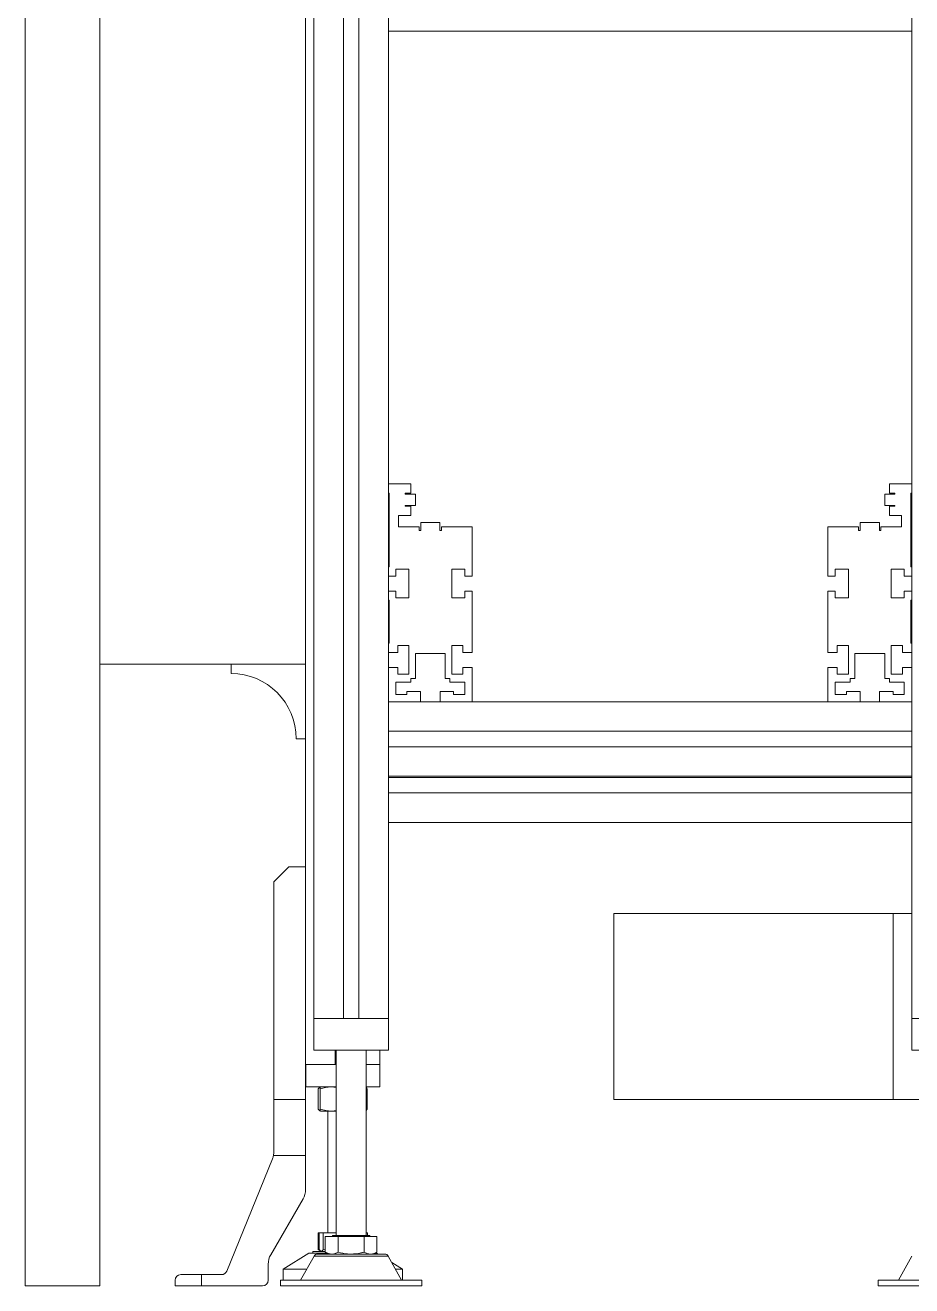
# Model space of a CAD drawing. Header units: millimetres. Extents: x 169 to 14583, y -399 to 10804.
# Drawn here: x 11403 to 11879, y 1076 to 1753 of the extents above; entities that cross this region are included whole.
import ezdxf

# ---------------------------------------------------------------- set-up
doc = ezdxf.new("R2010")
doc.units = ezdxf.units.MM
doc.header["$LTSCALE"] = 35

msp = doc.modelspace()

# ---------------------------------------------------------------- linework, layer by layer
at = {"color": 7, "linetype": 'Continuous', "lineweight": 18}
for p, q in [((11403.243, 1076.159), (11403.243, 3276.159)), ((11443.243, 3236.159), (11443.243, 1076.159)), ((11558.243, 1219.779), (11558.243, 1839.779)), ((11574.093, 1219.779), (11574.093, 1839.779)), ((11582.393, 1219.779), (11582.393, 1839.779)), ((11598.243, 1219.779), (11598.243, 1839.779)), ((11879.243, 1219.779), (11879.243, 1839.779)), ((11553.743, 1194.959), (11553.743, 1829.959)), ((11553.743, 1789.959), (11553.743, 1409.959)), ((11879.243, 1749.959), (11598.243, 1749.959)), ((11598.243, 1506.779), (11610.243, 1506.779)), ((11598.243, 1501.779), (11598.243, 1506.779)), ((11610.243, 1506.779), (11610.243, 1501.779)), ((11867.243, 1501.779), (11867.243, 1506.779)), ((11867.243, 1506.779), (11879.243, 1506.779)), ((11879.243, 1506.779), (11879.243, 1501.779)), ((11598.643, 1501.779), (11598.243, 1501.779)), ((11598.643, 1462.279), (11598.643, 1501.779)), ((11607.243, 1501.779), (11607.243, 1501.279)), ((11610.243, 1501.779), (11607.243, 1501.779)), ((11607.243, 1501.279), (11612.743, 1501.279)), ((11612.743, 1501.279), (11612.743, 1495.279)), ((11864.743, 1501.279), (11870.243, 1501.279)), ((11864.743, 1495.279), (11864.743, 1501.279)), ((11870.243, 1501.779), (11867.243, 1501.779)), ((11870.243, 1501.279), (11870.243, 1501.779)), ((11879.243, 1501.779), (11878.843, 1501.779)), ((11878.843, 1501.779), (11878.843, 1462.279)), ((11603.743, 1489.779), (11603.743, 1483.779)), ((11610.243, 1489.779), (11603.743, 1489.779)), ((11607.243, 1495.279), (11607.243, 1494.779)), ((11612.743, 1495.279), (11607.243, 1495.279)), ((11607.243, 1494.779), (11610.243, 1494.779)), ((11610.243, 1494.779), (11610.243, 1489.779)), ((11870.243, 1495.279), (11864.743, 1495.279)), ((11867.243, 1489.779), (11867.243, 1494.779)), ((11867.243, 1494.779), (11870.243, 1494.779)), ((11873.743, 1489.779), (11867.243, 1489.779)), ((11870.243, 1494.779), (11870.243, 1495.279)), ((11873.743, 1483.779), (11873.743, 1489.779)), ((11603.743, 1483.779), (11614.743, 1483.779)), ((11614.743, 1483.779), (11614.743, 1481.839)), ((11615.593, 1481.839), (11615.593, 1486.079)), ((11615.593, 1486.079), (11625.893, 1486.079)), ((11625.893, 1486.079), (11625.893, 1481.839)), ((11626.743, 1481.839), (11626.743, 1483.779)), ((11626.743, 1483.779), (11643.243, 1483.779)), ((11643.243, 1483.779), (11643.243, 1457.279)), ((11834.243, 1457.279), (11834.243, 1483.779)), ((11834.243, 1483.779), (11850.743, 1483.779)), ((11850.743, 1483.779), (11850.743, 1481.839)), ((11851.593, 1486.079), (11861.893, 1486.079)), ((11851.593, 1481.839), (11851.593, 1486.079)), ((11861.893, 1486.079), (11861.893, 1481.839)), ((11862.743, 1481.839), (11862.743, 1483.779)), ((11862.743, 1483.779), (11873.743, 1483.779)), ((11614.743, 1481.839), (11615.593, 1481.839)), ((11625.893, 1481.839), (11626.743, 1481.839)), ((11850.743, 1481.839), (11851.593, 1481.839)), ((11861.893, 1481.839), (11862.743, 1481.839)), ((11598.243, 1462.279), (11598.643, 1462.279)), ((11598.243, 1457.279), (11598.243, 1462.279)), ((11878.843, 1462.279), (11879.243, 1462.279)), ((11879.243, 1462.279), (11879.243, 1457.279)), ((11602.243, 1457.279), (11598.243, 1457.279)), ((11609.243, 1461.029), (11602.243, 1461.029)), ((11602.243, 1461.029), (11602.243, 1457.279)), ((11609.243, 1445.529), (11609.243, 1461.029)), ((11639.243, 1461.029), (11632.243, 1461.029)), ((11632.243, 1461.029), (11632.243, 1445.529)), ((11639.243, 1457.279), (11639.243, 1461.029)), ((11643.243, 1457.279), (11639.243, 1457.279)), ((11838.243, 1457.279), (11834.243, 1457.279)), ((11845.243, 1461.029), (11838.243, 1461.029)), ((11838.243, 1461.029), (11838.243, 1457.279)), ((11845.243, 1445.529), (11845.243, 1461.029)), ((11868.243, 1461.029), (11868.243, 1445.529)), ((11875.243, 1461.029), (11868.243, 1461.029)), ((11875.243, 1457.279), (11875.243, 1461.029)), ((11879.243, 1457.279), (11875.243, 1457.279)), ((11598.243, 1449.279), (11602.243, 1449.279)), ((11598.243, 1444.279), (11598.243, 1449.279)), ((11602.243, 1449.279), (11602.243, 1445.529)), ((11639.243, 1445.529), (11639.243, 1449.279)), ((11639.243, 1449.279), (11643.243, 1449.279)), ((11643.243, 1449.279), (11643.243, 1416.279)), ((11834.243, 1449.279), (11838.243, 1449.279)), ((11834.243, 1416.279), (11834.243, 1449.279)), ((11838.243, 1449.279), (11838.243, 1445.529)), ((11875.243, 1445.529), (11875.243, 1449.279)), ((11875.243, 1449.279), (11879.243, 1449.279)), ((11879.243, 1449.279), (11879.243, 1444.279)), ((11598.643, 1444.279), (11598.243, 1444.279)), ((11598.643, 1421.279), (11598.643, 1444.279)), ((11602.243, 1445.529), (11609.243, 1445.529)), ((11632.243, 1445.529), (11639.243, 1445.529)), ((11838.243, 1445.529), (11845.243, 1445.529)), ((11868.243, 1445.529), (11875.243, 1445.529)), ((11879.243, 1444.279), (11878.843, 1444.279)), ((11878.843, 1444.279), (11878.843, 1421.279)), ((11598.243, 1421.279), (11598.643, 1421.279)), ((11598.243, 1416.279), (11598.243, 1421.279)), ((11603.243, 1416.279), (11598.243, 1416.279)), ((11609.243, 1420.029), (11603.243, 1420.029)), ((11603.243, 1420.029), (11603.243, 1416.279)), ((11609.243, 1404.529), (11609.243, 1420.029)), ((11628.743, 1415.779), (11612.743, 1415.779)), ((11612.743, 1415.779), (11612.743, 1402.279)), ((11628.743, 1402.279), (11628.743, 1415.779)), ((11638.243, 1420.029), (11632.243, 1420.029)), ((11632.243, 1420.029), (11632.243, 1404.529)), ((11638.243, 1416.279), (11638.243, 1420.029)), ((11643.243, 1416.279), (11638.243, 1416.279)), ((11839.243, 1416.279), (11834.243, 1416.279)), ((11845.243, 1420.029), (11839.243, 1420.029)), ((11839.243, 1420.029), (11839.243, 1416.279)), ((11845.243, 1404.529), (11845.243, 1420.029)), ((11864.743, 1415.779), (11848.743, 1415.779)), ((11848.743, 1415.779), (11848.743, 1402.279)), ((11864.743, 1402.279), (11864.743, 1415.779)), ((11868.243, 1420.029), (11868.243, 1404.529)), ((11874.243, 1420.029), (11868.243, 1420.029)), ((11874.243, 1416.279), (11874.243, 1420.029)), ((11879.243, 1416.279), (11874.243, 1416.279)), ((11878.843, 1421.279), (11879.243, 1421.279)), ((11879.243, 1421.279), (11879.243, 1416.279)), ((11443.243, 1409.959), (11553.743, 1409.959)), ((11513.743, 1409.959), (11513.743, 1404.959)), ((11598.243, 1408.279), (11603.243, 1408.279)), ((11598.243, 1389.779), (11598.243, 1408.279)), ((11603.243, 1408.279), (11603.243, 1404.529)), ((11638.243, 1404.529), (11638.243, 1408.279)), ((11638.243, 1408.279), (11643.243, 1408.279)), ((11643.243, 1408.279), (11643.243, 1389.779)), ((11834.243, 1389.779), (11834.243, 1408.279)), ((11834.243, 1408.279), (11839.243, 1408.279)), ((11839.243, 1408.279), (11839.243, 1404.529)), ((11874.243, 1404.529), (11874.243, 1408.279)), ((11874.243, 1408.279), (11879.243, 1408.279)), ((11879.243, 1408.279), (11879.243, 1389.779)), ((11603.243, 1404.529), (11609.243, 1404.529)), ((11612.743, 1402.279), (11610.243, 1402.279)), ((11610.243, 1402.279), (11610.243, 1400.279)), ((11631.243, 1402.279), (11628.743, 1402.279)), ((11631.243, 1400.279), (11631.243, 1402.279)), ((11632.243, 1404.529), (11638.243, 1404.529)), ((11839.243, 1404.529), (11845.243, 1404.529)), ((11848.743, 1402.279), (11846.243, 1402.279)), ((11846.243, 1402.279), (11846.243, 1400.279)), ((11867.243, 1402.279), (11864.743, 1402.279)), ((11867.243, 1400.279), (11867.243, 1402.279)), ((11868.243, 1404.529), (11874.243, 1404.529)), ((11602.243, 1400.279), (11602.243, 1393.779)), ((11610.243, 1400.279), (11602.243, 1400.279)), ((11608.243, 1395.279), (11615.493, 1395.279)), ((11608.243, 1393.779), (11608.243, 1395.279)), ((11615.493, 1395.279), (11615.493, 1389.779)), ((11625.993, 1389.779), (11625.993, 1395.279)), ((11625.993, 1395.279), (11633.243, 1395.279)), ((11639.243, 1400.279), (11631.243, 1400.279)), ((11633.243, 1395.279), (11633.243, 1393.779)), ((11639.243, 1393.779), (11639.243, 1400.279)), ((11846.243, 1400.279), (11838.243, 1400.279)), ((11838.243, 1400.279), (11838.243, 1393.779)), ((11844.243, 1393.779), (11844.243, 1395.279)), ((11844.243, 1395.279), (11851.493, 1395.279)), ((11851.493, 1395.279), (11851.493, 1389.779)), ((11861.993, 1395.279), (11869.243, 1395.279)), ((11861.993, 1389.779), (11861.993, 1395.279)), ((11875.243, 1400.279), (11867.243, 1400.279)), ((11869.243, 1395.279), (11869.243, 1393.779)), ((11875.243, 1393.779), (11875.243, 1400.279)), ((11598.243, 1389.779), (11598.243, 1373.929)), ((11879.243, 1389.779), (11598.243, 1389.779)), ((11615.493, 1389.779), (11598.243, 1389.779)), ((11602.243, 1393.779), (11608.243, 1393.779)), ((11643.243, 1389.779), (11625.993, 1389.779)), ((11633.243, 1393.779), (11639.243, 1393.779)), ((11851.493, 1389.779), (11834.243, 1389.779)), ((11838.243, 1393.779), (11844.243, 1393.779)), ((11879.243, 1389.779), (11861.993, 1389.779)), ((11869.243, 1393.779), (11875.243, 1393.779)), ((11879.243, 1389.779), (11879.243, 1373.929)), ((11548.743, 1369.959), (11553.743, 1369.959)), ((11879.243, 1373.929), (11598.243, 1373.929)), ((11598.243, 1365.629), (11598.243, 1349.779)), ((11879.243, 1365.629), (11598.243, 1365.629)), ((11879.243, 1365.629), (11879.243, 1349.779)), ((11879.243, 1349.779), (11598.243, 1349.779)), ((11879.243, 1349.109), (11598.243, 1349.109)), ((11879.243, 1340.809), (11598.243, 1340.809)), ((11879.243, 1324.959), (11598.243, 1324.959)), ((11536.743, 1293.159), (11544.743, 1301.159)), ((11544.743, 1301.159), (11553.743, 1301.159)), ((11536.743, 1176.159), (11536.743, 1293.159)), ((11719.243, 1276.159), (11719.243, 1176.159)), ((11719.243, 1276.159), (11869.243, 1276.159)), ((11869.243, 1276.159), (11869.243, 1176.159)), ((11869.243, 1276.159), (11879.243, 1276.159)), ((11558.243, 1202.779), (11558.243, 1219.779)), ((11598.243, 1219.779), (11558.243, 1219.779)), ((11574.093, 1219.779), (11558.243, 1219.779)), ((11598.243, 1219.779), (11582.393, 1219.779)), ((11598.243, 1202.779), (11598.243, 1219.779)), ((11879.243, 1202.779), (11879.243, 1219.779)), ((11919.243, 1219.779), (11879.243, 1219.779)), ((11895.093, 1219.779), (11879.243, 1219.779)), ((11598.243, 1202.779), (11558.243, 1202.779)), ((11569.593, 1194.959), (11569.593, 1202.779)), ((11570.243, 1202.779), (11570.243, 1103.159)), ((11586.243, 1103.159), (11586.243, 1202.779)), ((11593.743, 1202.779), (11593.743, 1194.959)), ((11919.243, 1202.779), (11879.243, 1202.779)), ((11553.743, 1183.059), (11553.743, 1194.959)), ((11569.593, 1194.959), (11553.743, 1194.959)), ((11553.843, 1194.959), (11553.843, 1183.059)), ((11570.243, 1194.959), (11553.843, 1194.959)), ((11593.643, 1194.959), (11586.243, 1194.959)), ((11593.743, 1194.959), (11586.243, 1194.959)), ((11593.643, 1183.059), (11593.643, 1194.959)), ((11593.743, 1194.959), (11593.743, 1183.059)), ((11553.743, 1183.059), (11553.793, 1183.009)), ((11553.743, 1183.059), (11553.743, 1176.159)), ((11553.793, 1183.009), (11553.843, 1183.059)), ((11553.793, 1183.009), (11553.843, 1182.959)), ((11553.843, 1183.059), (11570.243, 1183.059)), ((11553.843, 1182.959), (11570.243, 1182.959)), ((11560.565, 1171.031), (11560.565, 1181.887)), ((11561.742, 1182.959), (11561.451, 1182.791)), ((11561.677, 1171.031), (11561.677, 1181.887)), ((11561.743, 1182.959), (11561.742, 1182.959)), ((11570.243, 1182.708), (11567.644, 1182.959)), ((11586.243, 1183.059), (11593.643, 1183.059)), ((11586.243, 1182.959), (11593.643, 1182.959)), ((11586.92, 1181.887), (11586.243, 1182.096)), ((11586.92, 1171.031), (11586.92, 1181.887)), ((11593.643, 1183.059), (11593.693, 1183.009)), ((11593.643, 1182.959), (11593.693, 1183.009)), ((11593.693, 1183.009), (11593.743, 1183.059)), ((11536.743, 1148.113), (11536.743, 1176.159)), ((11553.743, 1176.159), (11536.743, 1176.159)), ((11553.743, 1176.159), (11553.743, 1146.159)), ((11719.243, 1176.159), (11869.243, 1176.159)), ((11891.243, 1176.159), (11869.243, 1176.159)), ((11561.45, 1170.128), (11561.742, 1169.959)), ((11561.742, 1169.959), (11561.743, 1169.959)), ((11561.743, 1169.959), (11567.644, 1169.959)), ((11565.743, 1169.959), (11565.743, 1104.659)), ((11567.644, 1169.959), (11570.243, 1169.959)), ((11586.243, 1170.819), (11586.92, 1171.031)), ((11586.92, 1171.031), (11586.243, 1170.284)), ((11511.503, 1084.03), (11536.007, 1144.349)), ((11536.55, 1146.159), (11553.743, 1146.159)), ((11553.743, 1146.159), (11553.743, 1127.836)), ((11552.405, 1122.84), (11535.08, 1092.798)), ((11560.506, 1104.659), (11560.506, 1095.703)), ((11560.506, 1104.659), (11561.143, 1104.659)), ((11561.143, 1104.659), (11561.143, 1095.703)), ((11561.143, 1104.659), (11563.246, 1104.659)), ((11563.246, 1104.659), (11563.246, 1095.703)), ((11563.246, 1104.659), (11570.243, 1104.659)), ((11586.243, 1104.659), (11586.343, 1104.659)), ((11586.343, 1104.659), (11586.343, 1103.159)), ((11586.343, 1104.659), (11586.979, 1104.659)), ((11586.979, 1104.659), (11586.979, 1103.159)), ((11564.386, 1102.659), (11564.386, 1094.231)), ((11564.386, 1102.659), (11571.315, 1102.659)), ((11568.243, 1103.159), (11568.243, 1102.659)), ((11568.243, 1103.159), (11588.243, 1103.159)), ((11571.315, 1102.659), (11571.315, 1094.231)), ((11571.315, 1102.659), (11585.171, 1102.659)), ((11585.171, 1102.659), (11585.171, 1094.231)), ((11585.171, 1102.659), (11592.099, 1102.659)), ((11588.243, 1102.659), (11588.243, 1103.159)), ((11592.099, 1102.659), (11592.099, 1094.231)), ((11555.598, 1093.659), (11541.743, 1085.159)), ((11558.35, 1092.13), (11551.144, 1079.159)), ((11565.377, 1093.659), (11555.598, 1093.659)), ((11557.743, 1094.659), (11557.743, 1093.659)), ((11557.743, 1094.659), (11564.386, 1094.659)), ((11558.35, 1092.13), (11598.135, 1092.13)), ((11560.099, 1093.159), (11596.387, 1093.159)), ((11560.506, 1095.703), (11561.375, 1095.362)), ((11561.403, 1095.051), (11560.506, 1095.703)), ((11561.876, 1094.76), (11562.051, 1094.659)), ((11563.246, 1095.703), (11564.386, 1095.386)), ((11564.386, 1094.231), (11566.243, 1093.159)), ((11590.243, 1093.159), (11592.099, 1094.231)), ((11591.888, 1093.659), (11591.109, 1093.659)), ((11592.703, 1093.159), (11591.888, 1093.659)), ((11605.341, 1079.159), (11598.135, 1092.13)), ((11879.35, 1092.13), (11872.144, 1079.159)), ((11533.743, 1087.802), (11533.743, 1079.159)), ((11541.743, 1085.159), (11541.743, 1079.159)), ((11554.477, 1085.159), (11541.743, 1085.159)), ((11605.743, 1085.159), (11600.077, 1088.635)), ((11605.743, 1085.159), (11602.008, 1085.159)), ((11605.743, 1079.159), (11605.743, 1085.159)), ((11483.743, 1076.159), (11483.743, 1079.159)), ((11486.743, 1082.159), (11497.885, 1082.159)), ((11497.885, 1076.159), (11497.885, 1082.159)), ((11497.885, 1082.159), (11508.723, 1082.159)), ((11540.243, 1079.159), (11540.243, 1076.159)), ((11540.243, 1079.159), (11616.243, 1079.159)), ((11616.243, 1076.159), (11616.243, 1079.159)), ((11861.243, 1079.159), (11861.243, 1076.159)), ((11861.243, 1079.159), (11937.243, 1079.159)), ((11443.243, 1076.159), (11403.243, 1076.159)), ((11497.885, 1076.159), (11483.743, 1076.159)), ((11530.743, 1076.159), (11497.885, 1076.159)), ((11540.243, 1076.159), (11616.243, 1076.159)), ((11861.243, 1076.159), (11937.243, 1076.159))]:
    msp.add_line(p, q, dxfattribs=at)
for centre, radius, start, end in [((11513.743, 1369.959), 35, 0, 90), ((11526.743, 1148.113), 10, 337.890552, 348.733562), ((11526.743, 1148.113), 10, 348.733562, 360), ((11543.743, 1127.836), 10, 330.027897, 0), ((11543.743, 1087.802), 10, 150.027897, 180), ((11560.099, 1091.159), 2, 90, 150.945396), ((11596.387, 1091.159), 2, 29.054604, 90), ((11508.723, 1085.159), 3, 270, 337.890552), ((11486.743, 1079.159), 3, 90, 180), ((11530.743, 1079.159), 3, 270, 0)]:
    msp.add_arc(centre, radius, start, end, dxfattribs=at)
for points, knots in [([(11561.777, 1182.893), (11561.595, 1182.832), (11561.184, 1182.694), (11560.786, 1182.175), (11560.565, 1181.887)], [0, 0, 0, 0, 0.4438219, 1, 1, 1, 1]), ([(11567.644, 1182.959), (11567.503, 1182.958), (11566.432, 1182.948), (11564.412, 1182.714), (11562.594, 1182.164), (11561.677, 1181.887)], [0, 0, 0, 0, 0.0700986, 0.5307888, 1, 1, 1, 1]), ([(11561.677, 1181.887), (11561.693, 1182.308), (11561.715, 1182.884), (11561.737, 1182.943), (11561.743, 1182.959)], [0, 0, 0, 0, 0.7313664, 1, 1, 1, 1]), ([(11586.243, 1182.639), (11586.246, 1182.638), (11586.477, 1182.529), (11586.7, 1182.206), (11586.92, 1181.887)], [0, 0, 0, 0, 0.0145805, 1, 1, 1, 1]), ([(11560.565, 1171.031), (11560.799, 1170.724), (11561.199, 1170.198), (11561.613, 1170.091), (11561.785, 1170.047)], [0, 0, 0, 0, 0.583444, 1, 1, 1, 1]), ([(11561.677, 1171.031), (11562.646, 1170.731), (11564.602, 1170.127), (11566.624, 1170.015), (11567.644, 1169.959)], [0, 0, 0, 0, 0.495458, 1, 1, 1, 1]), ([(11561.743, 1169.959), (11561.737, 1169.975), (11561.715, 1170.034), (11561.693, 1170.61), (11561.677, 1171.031)], [0, 0, 0, 0, 0.26863361, 1, 1, 1, 1]), ([(11567.644, 1169.959), (11567.786, 1169.96), (11568.656, 1169.965), (11569.519, 1170.101), (11570.243, 1170.214)], [0, 0, 0, 0, 0.1626487, 1, 1, 1, 1]), ([(11561.143, 1095.703), (11561.313, 1095.397), (11561.564, 1094.945), (11561.823, 1094.845), (11561.907, 1094.812)], [0, 0, 0, 0, 0.6789492, 1, 1, 1, 1]), ([(11562.194, 1094.659), (11562.219, 1094.66), (11562.408, 1094.67), (11562.764, 1094.898), (11563.084, 1095.433), (11563.246, 1095.703)], [0, 0, 0, 0, 0.07009788, 0.53078849, 1, 1, 1, 1]), ([(11564.386, 1094.231), (11564.949, 1093.931), (11566.084, 1093.327), (11567.258, 1093.215), (11567.85, 1093.159)], [0, 0, 0, 0, 0.495458, 1, 1, 1, 1]), ([(11567.85, 1093.159), (11567.933, 1093.16), (11568.554, 1093.17), (11569.727, 1093.404), (11570.782, 1093.953), (11571.315, 1094.231)], [0, 0, 0, 0, 0.0700986, 0.5307888, 1, 1, 1, 1]), ([(11571.315, 1094.231), (11572.984, 1093.81), (11575.268, 1093.234), (11577.613, 1093.175), (11578.243, 1093.159)], [0, 0, 0, 0, 0.73136639, 1, 1, 1, 1]), ([(11578.243, 1093.159), (11579.985, 1093.279), (11582.331, 1093.441), (11584.589, 1094.069), (11585.171, 1094.231)], [0, 0, 0, 0, 0.7424487, 1, 1, 1, 1]), ([(11585.171, 1094.231), (11585.733, 1093.931), (11586.869, 1093.327), (11588.043, 1093.215), (11588.635, 1093.159)], [0, 0, 0, 0, 0.495458, 1, 1, 1, 1]), ([(11588.635, 1093.159), (11588.717, 1093.16), (11589.339, 1093.17), (11590.511, 1093.404), (11591.567, 1093.953), (11592.099, 1094.231)], [0, 0, 0, 0, 0.0700986, 0.5307888, 1, 1, 1, 1])]:
    msp.add_open_spline(points, degree=3, knots=knots, dxfattribs=at)

doc.saveas('drawing.dxf')
